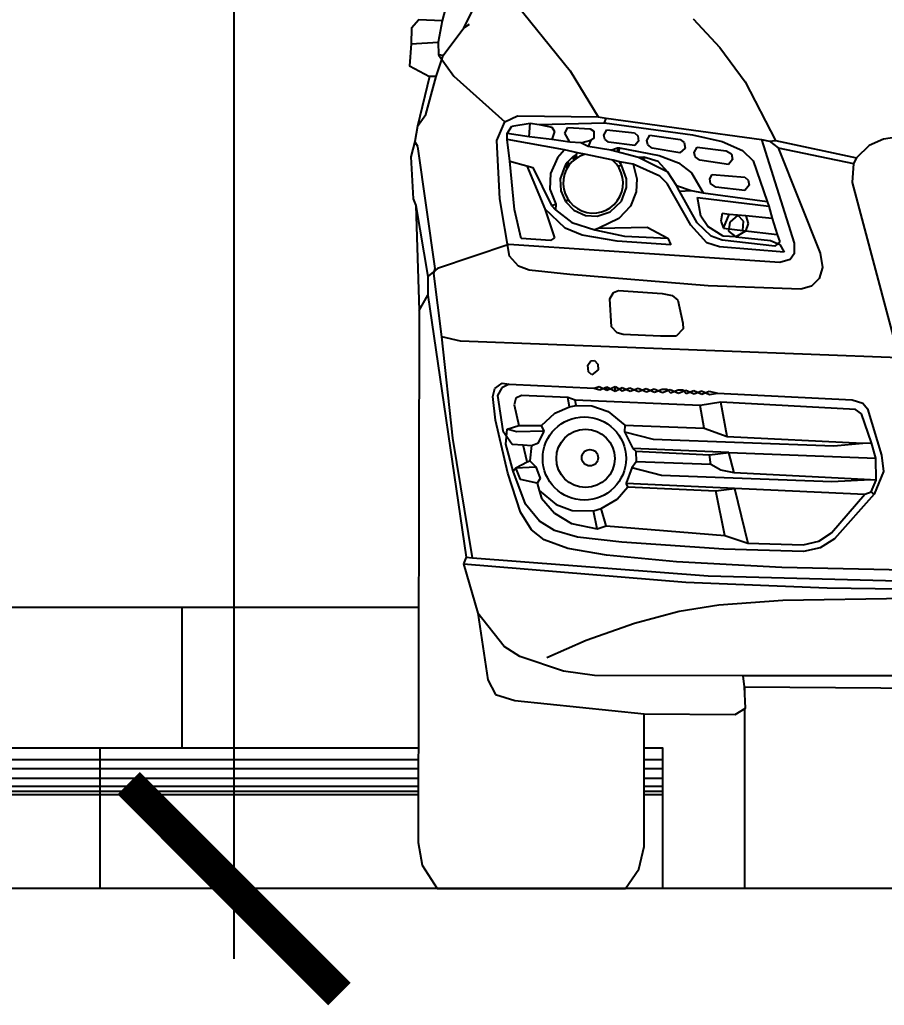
# Model space of a CAD drawing. Header units: inches. Extents: x 7915 to 10666, y -851 to 1175.
# Drawn here: x 8225.53 to 8262.42, y 671.72 to 713.77 of the extents above; entities that cross this region are included whole.
import ezdxf

# ---------------------------------------------------------------- set-up
doc = ezdxf.new("R2010")
doc.units = ezdxf.units.IN
doc.header["$LTSCALE"] = 10
doc.header["$MEASUREMENT"] = 0
doc.linetypes.add('HIDDEN', pattern=[9.525, 6.35, -3.175])
for name, color, linetype in [('CAR1', 250, 'Continuous'), ('dim', 1, 'Continuous'), ('FINISH', 2, 'Continuous'), ('KERB STONE', 6, 'Continuous'), ('STONE', 251, 'Continuous'), ('WALL', 4, 'Continuous')]:
    doc.layers.add(name, color=color, linetype=linetype)
doc.styles.add('3-16', font='arial.ttf', dxfattribs={"height": 15})
doc.dimstyles.new('3-16 INCH', dxfattribs={"dimtxt": 15, "dimasz": 9, "dimexe": 3, "dimexo": 0.5, "dimgap": 0.5, "dimtad": 1, "dimdec": 4, "dimzin": 0, "dimdsep": 46, "dimlunit": 4, "dimtxsty": '3-16', "dimblk": 'ARCHTICK', "dimcen": 8, "dimdle": 3, "dimclrd": 1, "dimclre": 8, "dimclrt": 2, "dimadec": 3, "dimazin": 0, "dimtfac": 1, "dimtdec": 4, "dimtofl": 0, "dimtmove": 2, "dimatfit": 3, "dimldrblk": 'AERO', "dimfxl": 0, "dimtolj": 1, "dimtzin": 0, "dimarcsym": 0})

# ---------------------------------------------------------------- blocks, each defined once
blk = doc.blocks.new('A$C05ee71f7')
blk.add_wipeout([(57.797, 59.508), (58.053, 60.35), (58.439, 60.671), (59.152, 60.45), (59.737, 59.908), (60.293, 58.71), (60.878, 58.096), (61.791, 56.427), (62.119, 56.099), (64.116, 51.777), (64.116, 51.777), (66.112, 46.528), (66.74, 44.232), (67.311, 44.189), (67.999, 44.386), (68.594, 47.127), (68.994, 47.784), (69.607, 48.069), (72.103, 48.097), (73.587, 47.912), (74.514, 47.598), (75.213, 47.142), (75.869, 46.3), (75.869, 46.3), (76.445, 43.95), (76.382, 43.162), (75.798, 42.392), (74.785, 42.05), (74.542, 41.921), (74.271, 41.878), (73.701, 41.864), (69.037, 41.336), (70.862, 38.555), (71.268, 37.056), (72.175, 37.086), (72.488, 36.915), (72.588, 36.044), (72.66, 35.089), (71.804, 34.675), (72.331, 32.521), (72.474, 31.822), (72.488, 29.512), (72.574, 26.459), (72.331, 24.748), (72.389, 1.797), (72.16, 0.827), (71.59, 0), (63.545, 0), (62.96, 0.884), (62.746, 1.954), (62.746, 7.474), (58.781, 7.431), (58.324, 7.702), (58.318, 8.615), (17.43, 8.615), (17.473, 7.702), (17.031, 7.431), (13.151, 7.46), (13.151, 1.797), (12.923, 0.827), (12.352, 0), (4.322, 0), (3.68, 0.998), (3.509, 1.968), (3.552, 24.662), (3.409, 29.141), (3.409, 29.141), (3.295, 29.426), (3.195, 31.223), (3.366, 31.879), (3.48, 32.536), (3.994, 34.647), (3.138, 35.103), (3.209, 36.044), (3.224, 36.715), (3.537, 37.071), (4.536, 37.029), (4.935, 38.541), (6.419, 40.794), (6.747, 41.308), (4.992, 41.436), (2.61, 41.836), (0.785, 42.321), (0.1, 43.062), (0, 43.661), (0, 43.961), (0.628, 46.143), (1.269, 47.156), (1.983, 47.712), (2.953, 47.983), (4.251, 48.097), (6.362, 48.04), (7.16, 47.769), (7.446, 47.27), (7.774, 44.546), (8.202, 44.161), (9.1, 44.36), (9.985, 47.07), (11.425, 51.164), (13.665, 56.071), (14.021, 56.413), (14.934, 58.11), (15.519, 58.724), (15.961, 59.737), (16.632, 60.435), (17.402, 60.664), (17.73, 60.378), (17.987, 59.508), (22.494, 60.136), (31.466, 60.692), (45.387, 60.721), (53.332, 60.136)]).dxf.layer = 'CAR1'
at = {"layer": 'CAR1'}
for p, q in [((5.463, 36.729), (6.233, 38.27)), ((7.075, 38.512), (9.999, 34.889)), ((4.536, 37.029), (4.365, 36.116)), ((15.248, 37.114), (16.389, 35.888)), ((4.579, 35.545), (5.463, 36.729)), ((5.463, 36.729), (5.705, 36.886)), ((3.209, 36.044), (4.365, 36.116)), ((4.365, 36.116), (4.379, 35.574)), ((16.389, 35.888), (17.459, 34.418)), ((4.279, 34.647), (4.579, 35.545)), ((4.379, 35.574), (5.035, 34.661)), ((4.579, 35.545), (4.379, 35.574)), ((3.837, 33.021), (4.279, 34.647)), ((4.279, 34.647), (3.994, 34.647)), ((5.035, 34.661), (7.203, 32.721)), ((9.999, 34.889), (11.197, 32.921)), ((17.459, 34.418), (18.757, 31.922)), ((3.48, 32.536), (3.837, 33.021)), ((7.203, 32.721), (7.745, 32.964)), ((7.745, 32.964), (11.197, 32.921)), ((11.197, 32.921), (11.539, 32.864)), ((11.468, 32.678), (11.539, 32.864)), ((11.539, 32.864), (18.158, 31.965)), ((6.875, 31.922), (7.203, 32.721)), ((7.303, 32.222), (7.503, 32.536)), ((7.503, 32.536), (8.287, 32.664)), ((8.244, 32.079), (8.287, 32.664)), ((8.287, 32.664), (8.672, 32.607)), ((8.672, 32.607), (11.468, 32.678)), ((8.672, 32.607), (9.214, 32.493)), ((9.214, 32.493), (9.328, 32.307)), ((9.771, 32.236), (9.899, 32.479)), ((9.899, 32.479), (10.855, 32.421)), ((10.855, 32.421), (11.012, 32.322)), ((11.44, 32.15), (11.568, 32.379)), ((11.468, 32.678), (15.219, 32.165)), ((11.568, 32.379), (12.738, 32.25)), ((8.244, 32.079), (7.303, 32.222)), ((7.303, 31.965), (7.303, 32.222)), ((9.756, 31.523), (7.303, 31.965)), ((7.417, 31.038), (7.303, 31.965)), ((9.214, 31.965), (8.244, 32.079)), ((9.328, 32.307), (9.214, 31.965)), ((9.985, 31.851), (9.214, 31.965)), ((9.985, 31.851), (9.771, 32.236)), ((11.012, 32.008), (10.883, 31.937)), ((11.012, 32.322), (11.012, 32.008)), ((11.482, 31.979), (11.44, 32.15)), ((11.639, 31.851), (11.482, 31.979)), ((12.738, 32.25), (12.88, 32.122)), ((12.88, 32.122), (12.909, 31.894)), ((13.265, 31.922), (13.394, 32.15)), ((13.394, 32.15), (14.692, 31.965)), ((14.692, 31.965), (14.863, 31.837)), ((15.219, 32.165), (16.489, 31.879)), ((18.158, 31.965), (18.5, 31.894)), ((18.158, 31.965), (19.556, 27.543)), ((23.364, 31.979), (22.751, 31.708)), ((24.904, 32.208), (23.364, 31.979)), ((3.495, 31.666), (3.366, 31.879)), ((4.236, 26.459), (3.495, 31.666)), ((7.003, 29.426), (6.875, 31.922)), ((10.455, 31.822), (9.985, 31.851)), ((10.455, 31.822), (10.883, 31.937)), ((10.769, 31.666), (10.455, 31.822)), ((10.883, 31.937), (10.769, 31.666)), ((11.739, 31.509), (10.769, 31.666)), ((12.752, 31.708), (11.639, 31.851)), ((11.739, 31.509), (12.01, 31.608)), ((12.01, 31.608), (12.096, 31.608)), ((12.046, 31.402), (12.01, 31.608)), ((12.096, 31.608), (12.046, 31.402)), ((12.096, 31.608), (13.793, 31.28)), ((12.909, 31.894), (12.752, 31.708)), ((13.308, 31.737), (13.265, 31.922)), ((13.494, 31.594), (13.308, 31.737)), ((14.677, 31.395), (13.494, 31.594)), ((14.906, 31.594), (14.677, 31.395)), ((14.863, 31.837), (14.906, 31.594)), ((15.291, 31.409), (15.419, 31.637)), ((15.419, 31.637), (16.66, 31.48)), ((16.489, 31.879), (17.345, 31.494)), ((18.5, 31.894), (18.757, 31.922)), ((18.5, 31.894), (18.871, 31.608)), ((18.757, 31.922), (22.209, 31.181)), ((18.871, 31.608), (20.668, 27.115)), ((18.871, 31.608), (22.08, 30.938)), ((22.751, 31.708), (22.209, 31.181)), ((9.457, 31.181), (9.157, 30.51)), ((9.756, 31.523), (9.457, 31.181)), ((10.313, 31.395), (9.756, 31.523)), ((10.113, 31.223), (9.871, 30.981)), ((10.17, 31.266), (10.113, 31.223)), ((10.17, 31.081), (10.113, 31.223)), ((10.213, 31.295), (10.17, 31.266)), ((10.227, 31.123), (10.17, 31.266)), ((10.256, 31.323), (10.213, 31.295)), ((10.256, 31.152), (10.213, 31.295)), ((10.313, 31.395), (10.256, 31.323)), ((10.298, 31.181), (10.256, 31.323)), ((10.612, 31.337), (10.313, 31.395)), ((11.839, 31.081), (10.612, 31.337)), ((12.909, 31.195), (11.739, 31.509)), ((13.137, 31.202), (12.909, 31.195)), ((14.164, 30.567), (12.909, 31.195)), ((13.108, 31.088), (13.137, 31.202)), ((13.165, 31.138), (13.108, 31.088)), ((13.75, 31.024), (13.137, 31.202)), ((13.137, 31.202), (13.165, 31.138)), ((13.793, 31.28), (14.62, 30.967)), ((15.334, 31.223), (15.291, 31.409)), ((15.533, 31.081), (15.334, 31.223)), ((16.66, 31.48), (16.874, 31.352)), ((16.874, 31.352), (16.917, 31.109)), ((17.345, 31.494), (17.801, 31.052)), ((22.209, 31.181), (22.08, 30.938)), ((7.417, 31.038), (8.145, 30.838)), ((7.617, 28.97), (7.417, 31.038)), ((8.145, 30.838), (8.401, 30.767)), ((8.145, 30.838), (8.915, 28.998)), ((8.401, 30.767), (9.2, 29.141)), ((9.771, 30.824), (9.571, 30.282)), ((9.799, 30.881), (9.771, 30.824)), ((9.771, 30.824), (9.913, 30.781)), ((9.828, 30.924), (9.799, 30.881)), ((9.799, 30.881), (9.942, 30.824)), ((9.871, 30.981), (9.828, 30.924)), ((9.828, 30.924), (9.97, 30.867)), ((9.999, 30.91), (9.871, 30.981)), ((12.096, 31.009), (11.839, 31.081)), ((12.024, 30.824), (12.181, 30.867)), ((12.181, 30.867), (12.096, 31.009)), ((12.68, 30.91), (12.096, 31.009)), ((12.395, 30.282), (12.181, 30.867)), ((12.68, 30.91), (12.837, 30.282)), ((13.822, 30.396), (12.68, 30.91)), ((14.164, 30.567), (13.75, 31.024)), ((14.62, 30.967), (15.177, 30.539)), ((16.746, 30.895), (15.533, 31.081)), ((16.917, 31.109), (16.746, 30.895)), ((17.801, 31.052), (18.4, 29.312)), ((22.08, 30.938), (22.023, 30.125)), ((9.157, 30.51), (9.129, 29.84)), ((9.571, 30.282), (9.599, 29.768)), ((12.395, 29.911), (12.395, 30.282)), ((12.837, 30.282), (12.809, 29.726)), ((14.135, 30.082), (13.822, 30.396)), ((14.535, 29.997), (14.164, 30.567)), ((15.177, 30.539), (15.676, 29.683)), ((15.961, 30.282), (16.061, 30.467)), ((15.99, 30.082), (15.961, 30.282)), ((16.061, 30.467), (17.445, 30.353)), ((17.445, 30.353), (17.587, 30.225)), ((12.181, 29.326), (12.395, 29.911)), ((15.148, 28.299), (14.135, 30.082)), ((14.663, 29.754), (14.535, 29.997)), ((14.535, 29.997), (15.162, 29.783)), ((16.218, 29.925), (15.99, 30.082)), ((17.445, 29.783), (16.218, 29.925)), ((17.63, 30.011), (17.445, 29.783)), ((17.587, 30.225), (17.63, 30.011)), ((22.023, 30.125), (24.02, 22.651)), ((9.129, 29.84), (9.386, 29.198)), ((9.599, 29.768), (9.799, 29.312)), ((12.809, 29.726), (12.566, 29.112)), ((14.663, 29.754), (15.162, 29.783)), ((15.419, 28.399), (14.663, 29.754)), ((15.162, 29.783), (15.676, 29.683)), ((15.576, 28.684), (15.433, 29.483)), ((15.433, 29.483), (18.472, 29.112)), ((15.676, 29.683), (18.4, 29.312)), ((3.409, 29.141), (3.923, 26.117)), ((7.403, 26.987), (7.003, 29.426)), ((9.2, 29.141), (9.386, 29.198)), ((9.2, 29.141), (9.371, 28.955)), ((9.386, 29.198), (9.371, 28.955)), ((9.785, 29.348), (9.913, 29.398)), ((9.871, 29.326), (9.785, 29.348)), ((9.799, 29.312), (10.156, 28.941)), ((9.913, 29.398), (9.871, 29.326)), ((11.711, 28.87), (12.181, 29.326)), ((12.566, 29.112), (12.067, 28.585)), ((18.4, 29.312), (18.472, 29.112)), ((18.472, 29.112), (18.614, 28.585)), ((7.902, 27.743), (7.617, 28.97)), ((8.915, 28.998), (9.328, 27.772)), ((9.785, 28.185), (8.915, 28.998)), ((9.371, 28.955), (10.07, 28.413)), ((10.156, 28.941), (10.655, 28.713)), ((10.655, 28.713), (11.154, 28.684)), ((11.154, 28.684), (11.711, 28.87)), ((15.876, 28.256), (15.576, 28.684)), ((16.489, 28.798), (16.432, 28.47)), ((16.788, 28.756), (16.489, 28.798)), ((16.546, 28.185), (16.788, 28.756)), ((17.487, 28.699), (16.788, 28.756)), ((17.145, 28.727), (16.803, 28.428)), ((17.388, 28.47), (17.145, 28.727)), ((18.614, 28.585), (17.487, 28.699)), ((17.487, 28.699), (17.587, 28.371)), ((10.512, 27.886), (9.785, 28.185)), ((10.07, 28.413), (11.054, 28.1)), ((11.226, 28.185), (11.054, 28.1)), ((12.067, 28.585), (11.226, 28.185)), ((11.226, 28.185), (13.28, 28.214)), ((13.28, 28.214), (14.164, 27.757)), ((15.833, 27.558), (15.148, 28.299)), ((16.018, 27.843), (15.419, 28.399)), ((16.532, 27.843), (15.876, 28.256)), ((16.432, 28.47), (16.546, 28.185)), ((16.546, 28.185), (17.359, 28.085)), ((16.803, 28.428), (16.746, 28.043)), ((17.359, 28.085), (17.388, 28.47)), ((17.587, 28.371), (17.473, 28.05)), ((18.614, 28.585), (18.828, 27.914)), ((9.328, 27.772), (9.157, 27.657)), ((11.996, 27.629), (10.512, 27.886)), ((11.054, 28.1), (12.31, 27.843)), ((12.31, 27.843), (14.164, 27.757)), ((14.164, 27.757), (14.292, 27.472)), ((16.489, 27.672), (16.018, 27.843)), ((17.067, 27.807), (16.532, 27.843)), ((16.746, 28.043), (17.067, 27.807)), ((17.473, 28.05), (17.067, 27.807)), ((17.067, 27.807), (18.543, 27.657)), ((17.359, 28.085), (18.828, 27.914)), ((18.828, 27.914), (18.942, 27.6)), ((7.374, 27.486), (4.336, 26.459)), ((18.942, 26.716), (7.374, 27.486)), ((9.157, 27.657), (7.902, 27.743)), ((14.292, 27.472), (11.996, 27.629)), ((16.375, 27.386), (15.833, 27.558)), ((19.128, 27.158), (16.375, 27.386)), ((18.728, 27.415), (16.489, 27.672)), ((18.543, 27.657), (18.942, 27.486)), ((18.942, 27.6), (18.728, 27.415)), ((18.942, 27.486), (19.128, 27.158)), ((19.556, 27.543), (19.556, 27.087)), ((7.788, 26.559), (7.403, 26.987)), ((19.556, 27.087), (19.384, 26.844)), ((20.668, 27.115), (20.768, 26.502)), ((8.244, 26.388), (7.788, 26.559)), ((19.384, 26.844), (18.942, 26.716)), ((20.768, 26.502), (20.625, 26.031)), ((4.336, 26.459), (3.923, 26.117)), ((3.923, 26.117), (3.923, 25.318)), ((4.179, 26.245), (4.236, 26.459)), ((4.522, 23.535), (4.179, 26.245)), ((9.985, 26.202), (8.244, 26.388)), ((15.89, 25.718), (9.985, 26.202)), ((19.841, 25.575), (15.89, 25.718)), ((20.297, 25.703), (19.841, 25.575)), ((20.625, 26.031), (20.297, 25.703)), ((3.552, 24.662), (3.923, 25.318)), ((3.923, 25.318), (5.563, 14.135)), ((11.696, 25.161), (11.853, 25.432)), ((11.853, 25.432), (12.053, 25.518)), ((12.053, 25.518), (13.921, 25.389)), ((13.921, 25.389), (14.349, 25.304)), ((14.349, 25.304), (14.592, 25.104)), ((11.768, 23.963), (11.696, 25.161)), ((14.592, 25.104), (14.806, 24.12)), ((14.806, 24.12), (14.82, 23.878)), ((11.996, 23.706), (11.768, 23.963)), ((12.253, 23.635), (11.996, 23.706)), ((13.85, 23.564), (12.253, 23.635)), ((14.52, 23.564), (13.85, 23.564)), ((14.82, 23.878), (14.52, 23.564)), ((5.32, 23.35), (4.522, 23.535)), ((4.992, 19.213), (4.522, 23.535)), ((24.02, 22.651), (5.32, 23.35)), ((10.755, 22.337), (10.883, 22.522)), ((10.783, 22.052), (10.755, 22.337)), ((10.883, 22.522), (11.04, 22.537)), ((11.04, 22.537), (11.183, 22.38)), ((11.183, 22.38), (11.197, 22.137)), ((10.926, 21.923), (10.783, 22.052)), ((11.197, 22.137), (10.926, 21.923)), ((6.79, 21.339), (7.103, 21.567)), ((7.389, 21.524), (7.089, 21.367)), ((7.103, 21.567), (7.389, 21.524)), ((7.389, 21.524), (11.026, 21.353)), ((6.704, 20.996), (6.79, 21.339)), ((7.089, 21.367), (6.904, 21.039)), ((6.904, 21.039), (7.118, 19.527)), ((7.916, 21.039), (7.674, 20.925)), ((9.899, 20.953), (7.916, 21.039)), ((11.026, 21.353), (11.24, 21.424)), ((11.026, 21.353), (11.268, 21.282)), ((11.24, 21.424), (11.568, 21.267)), ((11.268, 21.282), (11.568, 21.41)), ((11.568, 21.267), (11.924, 21.424)), ((11.568, 21.267), (11.568, 21.41)), ((11.568, 21.41), (11.924, 21.224)), ((11.924, 21.424), (12.21, 21.239)), ((11.924, 21.224), (11.924, 21.424)), ((11.924, 21.224), (12.21, 21.381)), ((12.21, 21.381), (12.552, 21.224)), ((12.21, 21.239), (12.538, 21.367)), ((12.538, 21.367), (12.909, 21.21)), ((12.552, 21.224), (12.894, 21.353)), ((12.894, 21.353), (13.251, 21.196)), ((12.909, 21.21), (13.237, 21.339)), ((13.237, 21.339), (13.593, 21.182)), ((13.251, 21.196), (13.579, 21.324)), ((13.579, 21.324), (13.936, 21.167)), ((13.593, 21.182), (13.921, 21.31)), ((13.921, 21.31), (14.135, 21.31)), ((13.936, 21.167), (14.264, 21.296)), ((14.135, 21.31), (14.278, 21.153)), ((14.264, 21.296), (14.62, 21.139)), ((14.278, 21.153), (14.606, 21.282)), ((14.606, 21.282), (14.82, 21.282)), ((14.62, 21.139), (14.934, 21.267)), ((14.82, 21.282), (14.948, 21.125)), ((14.934, 21.267), (15.291, 21.11)), ((14.948, 21.125), (15.276, 21.253)), ((15.276, 21.253), (15.619, 21.096)), ((15.291, 21.11), (15.605, 21.239)), ((15.605, 21.239), (15.947, 21.082)), ((15.619, 21.096), (15.933, 21.224)), ((15.933, 21.224), (16.289, 21.139)), ((15.947, 21.082), (16.289, 21.139)), ((16.289, 21.139), (22.023, 20.854)), ((6.818, 19.984), (6.704, 20.996)), ((7.674, 20.925), (7.603, 20.64)), ((7.603, 20.64), (7.802, 19.755)), ((9.97, 20.554), (9.899, 20.953)), ((10.213, 20.839), (9.899, 20.953)), ((9.97, 20.554), (10.256, 20.611)), ((10.256, 20.611), (10.213, 20.839)), ((15.547, 20.611), (10.213, 20.839)), ((10.256, 20.611), (10.926, 20.597)), ((16.432, 20.754), (15.547, 20.611)), ((15.719, 19.641), (15.547, 20.611)), ((16.703, 19.285), (16.432, 20.754)), ((22.166, 20.44), (16.432, 20.754)), ((22.023, 20.854), (22.48, 20.711)), ((22.48, 20.711), (22.679, 20.468)), ((8.772, 19.755), (9.343, 20.283)), ((9.343, 20.283), (9.97, 20.554)), ((10.926, 20.597), (11.625, 20.354)), ((11.625, 20.354), (12.324, 19.77)), ((22.423, 20.255), (22.166, 20.44)), ((22.851, 19.014), (22.423, 20.255)), ((22.679, 20.468), (23.278, 18.5)), ((7.332, 17.73), (6.818, 19.984)), ((12.324, 19.77), (12.31, 19.484)), ((12.324, 19.77), (15.719, 19.641)), ((7.118, 19.527), (7.517, 18.957)), ((7.246, 18.957), (7.303, 19.598)), ((7.303, 19.598), (7.802, 19.755)), ((7.702, 19.484), (7.303, 19.598)), ((8.886, 19.513), (7.702, 19.484)), ((7.802, 19.755), (8.772, 19.755)), ((8.644, 19.014), (8.886, 19.513)), ((8.886, 19.513), (8.772, 19.755)), ((12.31, 19.484), (13.536, 19.17)), ((12.31, 19.484), (12.666, 18.771)), ((15.719, 19.641), (16.703, 19.285)), ((5.834, 14.107), (4.992, 19.213)), ((7.56, 17.815), (7.246, 18.957)), ((7.517, 18.957), (7.988, 18.928)), ((7.988, 18.928), (8.344, 18.899)), ((8.159, 18.215), (7.988, 18.928)), ((8.344, 18.899), (8.644, 19.014)), ((13.536, 19.17), (21.253, 18.885)), ((16.703, 19.285), (22.48, 18.999)), ((21.253, 18.885), (22.48, 18.999)), ((22.48, 18.999), (22.851, 19.014)), ((23.036, 18.372), (22.851, 19.014)), ((8.344, 18.899), (8.273, 18.258)), ((12.666, 18.771), (12.795, 18.657)), ((16.76, 18.614), (12.666, 18.771)), ((12.795, 18.657), (15.947, 18.514)), ((12.795, 18.657), (12.809, 18.215)), ((15.947, 18.514), (16.76, 18.614)), ((16.004, 18.101), (15.947, 18.514)), ((16.76, 18.614), (23.036, 18.372)), ((16.988, 17.744), (16.76, 18.614)), ((7.681, 17.951), (8.159, 18.215)), ((8.159, 18.215), (8.273, 18.258)), ((8.273, 18.258), (8.53, 18.001)), ((12.809, 18.215), (12.623, 17.958)), ((16.004, 18.101), (12.809, 18.215)), ((16.432, 17.858), (16.004, 18.101)), ((23.05, 17.43), (23.036, 18.372)), ((23.278, 18.5), (23.364, 17.801)), ((7.874, 16.061), (7.332, 17.73)), ((7.56, 17.815), (7.681, 17.951)), ((8.088, 16.403), (7.56, 17.815)), ((7.681, 17.951), (8.53, 18.001)), ((7.874, 17.459), (7.681, 17.951)), ((8.53, 18.001), (8.715, 17.502)), ((12.623, 17.958), (12.381, 17.302)), ((13.893, 17.63), (12.623, 17.958)), ((16.988, 17.744), (16.432, 17.858)), ((22.808, 17.445), (16.988, 17.744)), ((23.364, 17.801), (22.965, 16.831)), ((8.587, 17.302), (7.874, 17.459)), ((8.715, 17.502), (8.587, 17.302)), ((8.587, 17.302), (8.672, 16.988)), ((12.381, 17.302), (22.565, 16.831)), ((12.452, 17.145), (12.381, 17.302)), ((21.167, 17.359), (13.893, 17.63)), ((22.808, 17.445), (21.167, 17.359)), ((23.05, 17.43), (22.808, 17.445)), ((22.836, 16.931), (23.05, 17.43)), ((8.672, 16.988), (8.772, 16.66)), ((8.672, 16.988), (9.4, 16.389)), ((11.996, 16.617), (12.452, 17.145)), ((12.452, 17.145), (16.218, 16.974)), ((16.218, 16.974), (17.01, 17.074)), ((16.603, 15.063), (16.218, 16.974)), ((17.01, 17.074), (17.573, 14.734)), ((21.153, 15.177), (22.565, 16.831)), ((22.965, 16.831), (21.282, 14.92)), ((22.565, 16.831), (22.836, 16.931)), ((22.965, 16.831), (22.836, 16.931)), ((8.687, 15.676), (8.088, 16.403)), ((8.772, 16.66), (9.328, 16.018)), ((11.325, 16.218), (11.996, 16.617)), ((8.344, 15.305), (7.874, 16.061)), ((9.328, 16.018), (10.056, 15.576)), ((9.4, 16.389), (10.084, 16.132)), ((10.084, 16.132), (10.997, 16.118)), ((10.997, 16.118), (11.325, 16.218)), ((11.154, 15.348), (10.997, 16.118)), ((11.539, 15.476), (11.325, 16.218)), ((9.328, 15.276), (8.687, 15.676)), ((10.056, 15.576), (11.154, 15.348)), ((8.886, 14.877), (8.344, 15.305)), ((10.313, 14.991), (9.328, 15.276)), ((11.154, 15.348), (11.539, 15.476)), ((11.539, 15.476), (16.603, 15.063)), ((20.611, 14.82), (21.153, 15.177)), ((9.899, 14.506), (8.886, 14.877)), ((12.196, 14.777), (10.313, 14.991)), ((16.56, 14.478), (12.196, 14.777)), ((16.603, 15.063), (17.573, 14.734)), ((17.573, 14.734), (19.941, 14.663)), ((19.941, 14.663), (20.611, 14.82)), ((21.282, 14.92), (20.668, 14.535)), ((11.554, 14.221), (9.899, 14.506)), ((19.955, 14.378), (16.56, 14.478)), ((20.668, 14.535), (19.955, 14.378)), ((5.563, 14.135), (5.449, 13.85)), ((5.563, 14.135), (5.834, 14.107)), ((5.834, 14.107), (15.89, 13.351)), ((14.535, 13.936), (11.554, 14.221)), ((19.028, 13.707), (14.535, 13.936)), ((5.449, 13.85), (14.934, 13.08)), ((5.449, 13.85), (6.062, 11.753)), ((24.263, 13.593), (19.028, 13.707)), ((14.934, 13.08), (20.968, 12.837)), ((15.89, 13.351), (23.992, 13.137)), ((20.968, 12.837), (24.034, 12.795)), ((16.346, 12.11), (19.071, 12.31)), ((19.071, 12.31), (24.377, 12.395)), ((12.738, 11.325), (14.649, 11.839)), ((14.649, 11.839), (16.346, 12.11)), ((7.175, 10.327), (6.062, 11.753)), ((6.062, 11.753), (6.49, 8.901)), ((10.684, 10.598), (12.738, 11.325)), ((9, 9.856), (10.684, 10.598)), ((7.845, 9.899), (7.175, 10.327)), ((9.714, 9.271), (7.845, 9.899)), ((11.04, 9.086), (9.714, 9.271)), ((6.49, 8.901), (6.818, 8.287)), ((17.373, 9.072), (11.04, 9.086)), ((58.424, 9.072), (17.373, 9.072)), ((17.43, 8.615), (17.373, 9.072)), ((6.818, 8.287), (7.631, 8.03)), ((7.631, 8.03), (13.151, 7.46))]:
    blk.add_line(p, q, dxfattribs=at)
blk.add_lwpolyline([(4.935, 38.541), (4.536, 37.029), (3.537, 37.071), (3.224, 36.715), (3.209, 36.044), (3.138, 35.103), (3.994, 34.647), (3.48, 32.536), (3.366, 31.879), (3.195, 31.223), (3.295, 29.426), (3.409, 29.141), (3.552, 24.662), (3.509, 1.968), (3.68, 0.998), (4.322, 0), (8.244, 0), (12.352, 0), (12.923, 0.827), (13.151, 1.797), (13.151, 7.46), (17.031, 7.431), (17.473, 7.702), (17.43, 8.615), (36.815, 8.473)], dxfattribs=at)
for centre, radius in [((10.603, 18.352, 576226.728), 1.777), ((10.653, 18.355, 576226.728), 1.245), ((10.842, 18.384, 576226.728), 0.349)]:
    blk.add_circle(centre, radius, dxfattribs=at)
blk.add_arc((10.979, 30.102, 576226.728), 1.279, 106.5602, 48.7012, dxfattribs=at)
blk = doc.blocks.new('A$C5243171d')
at = {"color": 3}
blk.add_wipeout([(24, 6), (24, 0), (0, 0), (0, 6)], dxfattribs=at).dxf.layer = 'KERB STONE'
at = {"layer": 'KERB STONE', "color": 250}
for p, q in [((24, 5.493), (0, 5.493)), ((24, 5.109), (0, 5.109)), ((24, 4.703), (0, 4.703)), ((24, 4.351), (0, 4.351)), ((24, 4.143), (0, 4.143))]:
    blk.add_line(p, q, dxfattribs=at)
at = {"layer": 'KERB STONE', "color": 1}
blk.add_line((24, 4), (0, 4), dxfattribs=at)
at = {"layer": 'KERB STONE', "color": 3}
blk.add_lwpolyline([(0, 6), (24, 6), (24, 0), (0, 0)], close=True, dxfattribs=at)
blk = doc.blocks.new('*U283')
at = {"layer": 'KERB STONE'}
for p in [(-48, -3), (24, -3)]:
    blk.add_blockref('A$C5243171d', p, dxfattribs=at)
blk = doc.blocks.new('*U284')
at = {"layer": 'KERB STONE', "color": 0, "linetype": 'ByBlock', "lineweight": -2}
blk.add_blockref('*U283', (0, 0), dxfattribs=at)
blk.add_blockref('*U283', (96, 0), dxfattribs=at)
blk = doc.blocks.new('_ArchTick')
at = {"color": 0, "const_width": 0.15}
blk.add_lwpolyline([(-0.5, -0.5), (0.5, 0.5)], dxfattribs=at)
blk = doc.blocks.new('*D306')
at = {"layer": 'Defpoints', "color": 0}
for p in [(8270.955, 814.694), (8234.673, 676.694), (8270.955, 676.694)]:
    blk.add_point(p, dxfattribs=at)
at = {"layer": 'dim', "color": 1, "lineweight": -2}
blk.add_line((8234.673, 817.694), (8234.673, 673.694), dxfattribs=at)
at = {"layer": 'dim', "color": 8, "linetype": 'HIDDEN', "lineweight": -2}
for p, q in [((8270.455, 814.694), (8231.673, 814.694)), ((8270.455, 676.694), (8231.673, 676.694))]:
    blk.add_line(p, q, dxfattribs=at)
at = {"layer": 'dim', "color": 1, "lineweight": -2, "xscale": 9, "yscale": 9, "zscale": 9}
for p, rotation in [((8234.673, 814.694), 90), ((8234.673, 676.694), 270)]:
    blk.add_blockref('_ArchTick', p, dxfattribs=dict(at, rotation=rotation))
at = {"layer": 'dim', "color": 2, "insert": (8226.514, 760.057), "char_height": 15, "attachment_point": 5, "rotation": 90, "style": '3-16'}
blk.add_mtext('\\A1;11\'-6"', dxfattribs=at)
blk = doc.blocks.new('AERO')
blk.add_line((0, 0), (-1, 0))
blk.add_lwpolyline([(-0.7071, 0.7071), (0, 0), (-0.7071, -0.7071)])

msp = doc.modelspace()

# ---------------------------------------------------------------- hatches: boundary and pattern name
at = {"layer": 'STONE'}
h = msp.add_hatch(dxfattribs=at)
h.set_pattern_fill('_USER', color=256, scale=12, angle=90, pattern_type=0)
h.set_pattern_definition([(90, (8124.46, 676.695), (-12, 7e-16), [])])
h.paths.add_polyline_path([(8124.45978, 688.69508), (9677.45978, 688.69508), (9677.45978, 676.69404), (8124.45978, 676.69404)])

# ---------------------------------------------------------------- linework, layer by layer
at = {"layer": 'FINISH', "color": 2}
msp.add_lwpolyline([(9677.45978, 676.69404), (9677.45978, 688.69404), (8124.45978, 688.69509), (8124.45978, 676.69509)], dxfattribs=at)

# ---------------------------------------------------------------- next in the draw order: block references
at = {"layer": 'KERB STONE'}
msp.add_blockref('*U284', (8180.95978, 679.69404), dxfattribs=at)

# ---------------------------------------------------------------- next in the draw order: block references
at = {"layer": 'WALL'}
msp.add_blockref('A$C05ee71f7', (8239.01822, 676.69404), dxfattribs=at)

# ---------------------------------------------------------------- next in the draw order: linework, layer by layer
at = {"layer": 'WALL', "color": 7}
msp.add_line((9785.0461, 676.69404), (8071.02136, 676.69404), dxfattribs=at)

# ---------------------------------------------------------------- next in the draw order: dimensions: what is measured, and where the dimension line sits
at = {"layer": 'dim'}
dim = msp.add_linear_dim(base=(8234.67265, 676.69404), p1=(8270.95494, 814.69404), p2=(8270.95494, 676.69404), angle=90, dimstyle='3-16 INCH', dxfattribs=at)
dim.commit()
dim.dimension.update_dxf_attribs({"geometry": '*D306', "text_midpoint": (8226.51406, 760.0573), "dimtype": 160})

doc.saveas('drawing.dxf')
